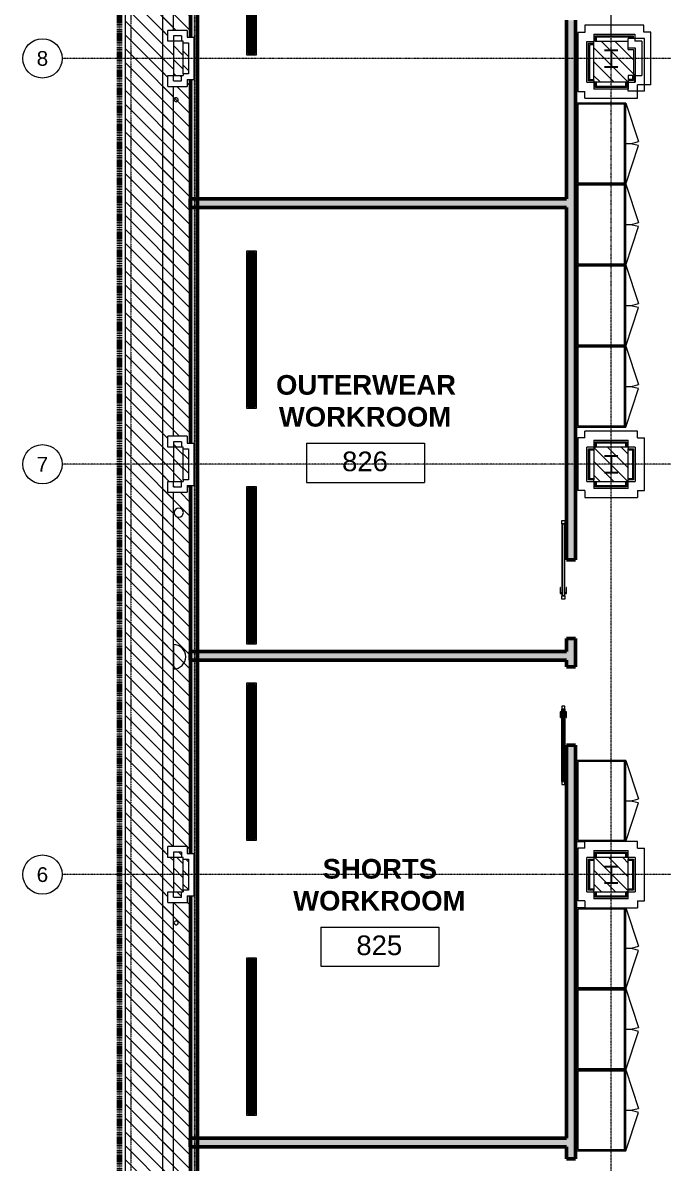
# Model space of a CAD drawing. Header units: inches. Extents: x -956 to 1409, y -1111 to 895.
# Drawn here: x -956 to -565, y -153 to 544 of the extents above; entities that cross this region are included whole.
import ezdxf

# ---------------------------------------------------------------- set-up
doc = ezdxf.new("R2010")
doc.units = ezdxf.units.IN
doc.header["$MEASUREMENT"] = 0
for name, pattern in [('Double Dash 3_8_', [1, 0.375, -0.125, 0.125, -0.125, 0.125, -0.125]), ('Double Dash 3_8__2_', [1, 0.375, -0.125, 0.125, -0.125, 0.125, -0.125]), ('Grid Line 1_4_', [0.4375, 0.25, -0.0625, 0.0625, -0.0625])]:
    doc.linetypes.add(name, pattern=pattern)
for name, color, linetype, lineweight in [('A-AREA-IDEN', 2, 'Continuous', 9), ('A-DETL', 90, 'Continuous', 13), ('A-DOOR', 31, 'Continuous', 13), ('A-GENM', 13, 'Continuous', 9), ('A-WALL', 113, 'Continuous', 13), ('A-WALL-PATT', 111, 'Continuous', 13), ('C-PROP-LINE', 91, 'Double Dash 3_8_', 20), ('I-WALL', 2, 'Continuous', 13), ('M-EQPM', 50, 'Continuous', 13), ('Q-CASE', 31, 'Continuous', 9), ('S-BEAM', 12, 'Continuous', 13), ('S-COLS', 52, 'Continuous', 13), ('S-COLS-SYMB', 171, 'Continuous', 20), ('S-GRID', 1, 'Continuous', 9), ('S-GRID-IDEN', 1, 'Continuous', 9)]:
    doc.layers.add(name, color=color, linetype=linetype, lineweight=lineweight)
doc.styles.add('Arial_1', font='arial.ttf', dxfattribs={"height": 9})
doc.styles.add('Arial_3', font='arial.ttf', dxfattribs={"height": 12})
doc.styles.add('Arial_B', font='arialbd.ttf', dxfattribs={"height": 12})
pattern_1 = [(135, (0, 0), (-4.24264, -4.24264), [])]

# ---------------------------------------------------------------- blocks, each defined once
blk = doc.blocks.new('Decorative-Column - 8th - Standard-3382645-8TH FLOOR TELECOM UNDERFLOOR ROUTING PLAN')
at = {"layer": 'A-GENM'}
h = blk.add_hatch(dxfattribs=at)
h.set_pattern_fill('FP_9', color=53, style=0, pattern_type=2)
h.set_pattern_definition([(135, (596.57, -23.256), (-4.24264, -4.24264), [])])
h.paths.add_polyline_path([(-10.5, -10), (10.5, -10), (10.5, 11), (-10.5, 11), (-10.5, -9)], flags=0)
at = {"layer": 'A-GENM', "color": 53}
for p, q in [((-20.32, 16.57), (-20.32, -15.57)), ((-16.07, 16.57), (-20.32, 16.57)), ((-16.07, 16.57), (-16.07, 20.82)), ((16.07, 20.82), (-16.07, 20.82)), ((-10.5, 15.25), (-10.5, 11)), ((-10.5, 15.25), (10.5, 15.25)), ((-9.5, 14.25), (9.5, 14.25)), ((-9.5, 11), (-9.5, 14.25)), ((9.5, 14.25), (9.5, 11)), ((10.5, 11), (10.5, 15.25)), ((16.07, 16.57), (16.07, 20.82)), ((16.07, 16.57), (20.32, 16.57)), ((20.32, -15.57), (20.32, 16.57)), ((-14.75, -10), (-14.75, 11)), ((-10.5, 11), (-14.75, 11)), ((-13.75, 10), (-10.5, 10)), ((-13.75, -9), (-13.75, 10)), ((-13.09, -8.34), (-13.09, 9.34)), ((-13.09, 9.34), (-10.5, 9.34)), ((-10.5, 11), (-10.5, 10)), ((-10.5, 11), (-9.5, 11)), ((-8.84, 11), (-8.84, 13.59)), ((-8.84, 13.59), (8.84, 13.59)), ((8.84, 13.59), (8.84, 11)), ((10.5, 11), (9.5, 11)), ((10.5, 11), (10.5, 10)), ((14.75, 11), (10.5, 11)), ((10.5, 10), (13.75, 10)), ((10.5, 9.34), (13.09, 9.34)), ((13.09, 9.34), (13.09, -8.34)), ((13.75, 10), (13.75, -9)), ((14.75, 11), (14.75, -10)), ((-14.75, -10), (-10.5, -10)), ((-10.5, -9), (-13.75, -9)), ((-10.5, -8.34), (-13.09, -8.34)), ((-10.5, -10), (-10.5, -9)), ((-10.5, -10), (-10.5, -14.25)), ((-10.5, -10), (-9.5, -10)), ((-9.5, -13.25), (-9.5, -10)), ((9.5, -13.25), (-9.5, -13.25)), ((-8.84, -12.59), (-8.84, -10)), ((8.84, -12.59), (-8.84, -12.59)), ((8.84, -10), (8.84, -12.59)), ((10.5, -10), (9.5, -10)), ((9.5, -10), (9.5, -13.25)), ((13.09, -8.34), (10.5, -8.34)), ((10.5, -10), (10.5, -9)), ((13.75, -9), (10.5, -9)), ((10.5, -10), (14.75, -10)), ((10.5, -14.25), (10.5, -10)), ((-16.07, -15.57), (-20.32, -15.57)), ((-16.07, -15.57), (-16.07, -19.82)), ((-16.07, -19.82), (16.07, -19.82)), ((10.5, -14.25), (-10.5, -14.25)), ((16.07, -15.57), (20.32, -15.57)), ((16.07, -15.57), (16.07, -19.82))]:
    blk.add_line(p, q, dxfattribs=at)
at = {"layer": 'S-COLS', "color": 133, "lineweight": 20}
for p, q in [((-10.5, 10), (-10.5, -9)), ((9.5, 11), (-9.5, 11)), ((10.5, -9), (10.5, 10)), ((-9.5, -10), (9.5, -10))]:
    blk.add_line(p, q, dxfattribs=at)
blk = doc.blocks.new('Decorative-Column - 8th - Standard-V1-8TH FLOOR TELECOM UNDERFLOOR ROUTING PLAN')
at = {"layer": 'A-GENM'}
h = blk.add_hatch(dxfattribs=at)
h.set_pattern_fill('FP_10', color=53, style=0, pattern_type=2)
h.set_pattern_definition([(135, (596.57, -274.006), (-4.24264, -4.24264), [])])
h.paths.add_polyline_path([(-9.5, -10), (10.5, -10), (10.5, 11), (-10.5, 11), (-10.5, -10)], flags=0)
at = {"layer": 'A-GENM', "color": 53}
for p, q in [((-20.32, 16.57), (-20.32, -15.57)), ((-16.07, 16.57), (-20.32, 16.57)), ((-16.07, 16.57), (-16.07, 20.82)), ((16.07, 20.82), (-16.07, 20.82)), ((-10.5, 15.25), (-10.5, 11)), ((-10.5, 15.25), (10.5, 15.25)), ((-9.5, 14.25), (9.5, 14.25)), ((-9.5, 11), (-9.5, 14.25)), ((9.5, 14.25), (9.5, 11)), ((10.5, 11), (10.5, 15.25)), ((16.07, 16.57), (16.07, 20.82)), ((16.07, 16.57), (20.32, 16.57)), ((20.32, -15.57), (20.32, 16.57)), ((-14.75, -10), (-14.75, 11)), ((-10.5, 11), (-14.75, 11)), ((-13.75, 10), (-10.5, 10)), ((-13.75, -9), (-13.75, 10)), ((-13.09, -8.34), (-13.09, 9.34)), ((-13.09, 9.34), (-10.5, 9.34)), ((-10.5, 11), (-10.5, 10)), ((-10.5, 11), (-9.5, 11)), ((-8.84, 11), (-8.84, 13.59)), ((-8.84, 13.59), (8.84, 13.59)), ((8.84, 13.59), (8.84, 11)), ((10.5, 11), (9.5, 11)), ((10.5, 11), (10.5, 10)), ((14.75, 11), (10.5, 11)), ((10.5, 10), (13.75, 10)), ((10.5, 9.34), (13.09, 9.34)), ((13.09, 9.34), (13.09, -8.34)), ((13.75, 10), (13.75, -9)), ((14.75, 11), (14.75, -10)), ((-14.75, -10), (-10.5, -10)), ((-10.5, -9), (-13.75, -9)), ((-10.5, -8.34), (-13.09, -8.34)), ((-10.5, -10), (-10.5, -9)), ((-10.5, -10), (-10.5, -14.25)), ((-10.5, -10), (-9.5, -10)), ((-9.5, -13.25), (-9.5, -10)), ((9.5, -13.25), (-9.5, -13.25)), ((-8.84, -12.59), (-8.84, -10)), ((8.84, -12.59), (-8.84, -12.59)), ((8.84, -10), (8.84, -12.59)), ((10.5, -10), (9.5, -10)), ((9.5, -10), (9.5, -13.25)), ((13.09, -8.34), (10.5, -8.34)), ((10.5, -10), (10.5, -9)), ((13.75, -9), (10.5, -9)), ((10.5, -10), (14.75, -10)), ((10.5, -14.25), (10.5, -10)), ((-16.07, -15.57), (-20.32, -15.57)), ((-16.07, -15.57), (-16.07, -19.82)), ((-16.07, -19.82), (16.07, -19.82)), ((10.5, -14.25), (-10.5, -14.25)), ((16.07, -15.57), (20.32, -15.57)), ((16.07, -15.57), (16.07, -19.82))]:
    blk.add_line(p, q, dxfattribs=at)
at = {"layer": 'S-COLS', "color": 133, "lineweight": 20}
for p, q in [((-10.5, 10), (-10.5, -9)), ((9.5, 11), (-9.5, 11)), ((10.5, -9), (10.5, 10)), ((-9.5, -10), (9.5, -10))]:
    blk.add_line(p, q, dxfattribs=at)
blk = doc.blocks.new('Decorative-Pier - 8th - Standard-5367166-8TH FLOOR TELECOM UNDERFLOOR ROUTING PLAN')
at = {"layer": 'A-GENM'}
h = blk.add_hatch(dxfattribs=at)
h.set_pattern_fill('FP_21', color=53, style=0, pattern_type=2)
h.set_pattern_definition([(45, (-522.506, -867.852), (-4.24264, 4.24264), [])])
h.paths.add_polyline_path([(-10.5, -4), (-10.5, -10), (10.5, -10), (10.5, -4), (-4.36, -4)], flags=0)
at = {"layer": 'A-GENM', "color": 53}
for p, q in [((-17.14, -0.61), (-10.5, -0.61)), ((-17.14, -0.61), (-17.14, -12.39)), ((-13.75, -4), (-13.75, -9)), ((-13.75, -4), (-10.5, -4)), ((-10.5, -0.61), (-10.5, -4)), ((10.5, -4), (10.5, -0.61)), ((10.5, -0.61), (17.14, -0.61)), ((13.75, -4), (10.5, -4)), ((13.75, -9), (13.75, -4)), ((17.14, -12.39), (17.14, -0.61)), ((-12.89, -12.39), (-17.14, -12.39)), ((-13.75, -9), (-10.5, -9)), ((-12.89, -12.39), (-12.89, -16.64)), ((-10.5, -9), (-10.5, -10)), ((-9.5, -10), (-10.5, -10)), ((-9.5, -13.25), (-9.5, -10)), ((9.5, -13.25), (-9.5, -13.25)), ((9.5, -10), (10.5, -10)), ((9.5, -10), (9.5, -13.25)), ((10.5, -10), (10.5, -9)), ((13.75, -9), (10.5, -9)), ((17.14, -12.39), (12.89, -12.39)), ((12.89, -12.39), (12.89, -16.64)), ((-12.89, -16.64), (12.89, -16.64))]:
    blk.add_line(p, q, dxfattribs=at)
at = {"layer": 'S-COLS', "color": 133, "lineweight": 20}
for p, q in [((10.5, -4), (-10.5, -4)), ((-10.5, -4), (-10.5, -9)), ((10.5, -9), (10.5, -4)), ((-9.5, -10), (9.5, -10))]:
    blk.add_line(p, q, dxfattribs=at)
blk = doc.blocks.new('Decorative-Pier - 8th - Standard-V14-8TH FLOOR TELECOM UNDERFLOOR ROUTING PLAN')
at = {"layer": 'A-GENM'}
h = blk.add_hatch(dxfattribs=at)
h.set_pattern_fill('FP_23', color=53, style=0, pattern_type=2)
h.set_pattern_definition([(45, (-274.506, -867.852), (-4.24264, 4.24264), [])])
h.paths.add_polyline_path([(-10.5, -7.25), (-10.5, -10), (10.5, -10), (10.5, -4), (-10.5, -4)], flags=0)
at = {"layer": 'A-GENM', "color": 53}
for p, q in [((-17.14, -0.61), (-10.5, -0.61)), ((-17.14, -0.61), (-17.14, -12.39)), ((-13.75, -4), (-13.75, -9)), ((-13.75, -4), (-10.5, -4)), ((-10.5, -0.61), (-10.5, -4)), ((10.5, -4), (10.5, -0.61)), ((10.5, -0.61), (17.14, -0.61)), ((13.75, -4), (10.5, -4)), ((13.75, -9), (13.75, -4)), ((17.14, -12.39), (17.14, -0.61)), ((-12.89, -12.39), (-17.14, -12.39)), ((-13.75, -9), (-10.5, -9)), ((-12.89, -12.39), (-12.89, -16.64)), ((-10.5, -9), (-10.5, -10)), ((-9.5, -10), (-10.5, -10)), ((-9.5, -13.25), (-9.5, -10)), ((9.5, -13.25), (-9.5, -13.25)), ((9.5, -10), (10.5, -10)), ((9.5, -10), (9.5, -13.25)), ((10.5, -10), (10.5, -9)), ((13.75, -9), (10.5, -9)), ((17.14, -12.39), (12.89, -12.39)), ((12.89, -12.39), (12.89, -16.64)), ((-12.89, -16.64), (12.89, -16.64))]:
    blk.add_line(p, q, dxfattribs=at)
at = {"layer": 'S-COLS', "color": 133, "lineweight": 20}
for p, q in [((10.5, -4), (-10.5, -4)), ((-10.5, -4), (-10.5, -9)), ((10.5, -9), (10.5, -4)), ((-9.5, -10), (9.5, -10))]:
    blk.add_line(p, q, dxfattribs=at)
blk = doc.blocks.new('Decorative-Pier - 8th - Standard-V15-8TH FLOOR TELECOM UNDERFLOOR ROUTING PLAN')
at = {"layer": 'A-GENM'}
h = blk.add_hatch(dxfattribs=at)
h.set_pattern_fill('FP_24', color=53, style=0, pattern_type=2)
h.set_pattern_definition([(45, (-23.756, -867.852), (-4.24264, 4.24264), [])])
h.paths.add_polyline_path([(-10.5, -7.25), (-10.5, -10), (10.5, -10), (10.5, -4), (-10.5, -4)], flags=0)
at = {"layer": 'A-GENM', "color": 53}
for p, q in [((-17.14, -0.61), (-10.5, -0.61)), ((-17.14, -0.61), (-17.14, -12.39)), ((-13.75, -4), (-13.75, -9)), ((-13.75, -4), (-10.5, -4)), ((-10.5, -0.61), (-10.5, -4)), ((10.5, -4), (10.5, -0.61)), ((10.5, -0.61), (17.14, -0.61)), ((13.75, -4), (10.5, -4)), ((13.75, -9), (13.75, -4)), ((17.14, -12.39), (17.14, -0.61)), ((-12.89, -12.39), (-17.14, -12.39)), ((-13.75, -9), (-10.5, -9)), ((-12.89, -12.39), (-12.89, -16.64)), ((-10.5, -9), (-10.5, -10)), ((-9.5, -10), (-10.5, -10)), ((-9.5, -13.25), (-9.5, -10)), ((9.5, -13.25), (-9.5, -13.25)), ((9.5, -10), (10.5, -10)), ((9.5, -10), (9.5, -13.25)), ((10.5, -10), (10.5, -9)), ((13.75, -9), (10.5, -9)), ((17.14, -12.39), (12.89, -12.39)), ((12.89, -12.39), (12.89, -16.64)), ((-12.89, -16.64), (12.89, -16.64))]:
    blk.add_line(p, q, dxfattribs=at)
at = {"layer": 'S-COLS', "color": 133, "lineweight": 20}
for p, q in [((10.5, -4), (-10.5, -4)), ((-10.5, -4), (-10.5, -9)), ((10.5, -9), (10.5, -4)), ((-9.5, -10), (9.5, -10))]:
    blk.add_line(p, q, dxfattribs=at)
blk = doc.blocks.new('Pipe-Column - Steam - insulated-4697277-8TH FLOOR TELECOM UNDERFLOOR ROUTING PLAN')
at = {"layer": 'S-COLS-SYMB', "color": 133}
for start, end in [(360, 180), (180, 360)]:
    blk.add_arc((0, 0), 2.78, start, end, dxfattribs=at)
blk = doc.blocks.new('Pipe-Column - Pipe2STD-4697667-8TH FLOOR TELECOM UNDERFLOOR ROUTING PLAN')
at = {"layer": 'S-COLS-SYMB', "color": 133}
for start, end in [(360, 180), (180, 360)]:
    blk.add_arc((0, 0), 1.19, start, end, dxfattribs=at)
blk = doc.blocks.new('SEMI CIRCLE 8 - SEMI CIRCLE 8-4697725-8TH FLOOR TELECOM UNDERFLOOR ROUTING PLAN')
at = {"layer": 'A-WALL-PATT', "lineweight": 9}
h = blk.add_hatch(dxfattribs=at)
h.set_pattern_fill('FP_1', color=53, style=0, pattern_type=2)
h.set_pattern_definition(pattern_1)
h.paths.add_polyline_path([(-863.85, 149.38), (-862.06, 149.6), (-860.37, 150.24), (-858.88, 151.27), (-857.68, 152.62), (-856.84, 154.22), (-856.41, 155.98), (-856.41, 157.78), (-856.84, 159.54), (-857.68, 161.14), (-858.88, 162.49), (-860.37, 163.52), (-862.06, 164.16), (-863.85, 164.38)], flags=0)
at = {"layer": 'A-WALL', "color": 133, "lineweight": 20}
blk.add_line((-863.85, 164.38), (-863.85, 149.38), dxfattribs=at)
blk.add_arc((-863.85, 156.88), 7.5, 270, 90, dxfattribs=at)
blk = doc.blocks.new('Decorative-Column Corner - 8th - Standard-4720608-8TH FLOOR TELECOM UNDERFLOOR ROUTING PLAN')
at = {"layer": 'A-GENM'}
h = blk.add_hatch(dxfattribs=at)
h.set_pattern_fill('FP_45', color=53, style=0, pattern_type=2)
h.set_pattern_definition([(315, (-596.57, 522.006), (4.24264, 4.24264), [])])
h.paths.add_polyline_path([(9.32, 14), (-10.5, 14), (-10.5, 10), (-13.75, 10), (-13.75, -6), (-10.5, -6), (-10.5, -11), (10.5, -11), (10.5, 14), (9.5, 14)], flags=0)
at = {"layer": 'A-GENM', "color": 53}
for p, q in [((16.07, 23.82), (-16.07, 23.82)), ((-16.07, 23.82), (-16.07, 15.57)), ((16.07, 23.82), (16.07, 19.82)), ((-24.32, 15.57), (-16.07, 15.57)), ((-24.32, 15.57), (-24.32, -16.57)), ((-14.5, 14), (-14.5, 10)), ((-10.5, 14), (-14.5, 14)), ((-10.5, 14), (-10.5, 18.25)), ((-10.5, 18.25), (10.5, 18.25)), ((-9.5, 14), (-10.5, 14)), ((-9.5, 14), (-9.5, 17.25)), ((-9.5, 17.25), (9.5, 17.25)), ((-8.84, 14), (-8.84, 16.59)), ((-8.84, 16.59), (8.84, 16.59)), ((8.84, 16.59), (8.84, 14)), ((9.5, 17.25), (9.5, 14)), ((9.5, 14), (10.5, 14)), ((10.5, 14), (10.5, 18.25)), ((10.5, 13.25), (10.5, 14)), ((14.75, 14), (10.5, 14)), ((14.75, 14), (14.75, -10.75)), ((20.32, 19.82), (16.07, 19.82)), ((20.32, -16.32), (20.32, 19.82)), ((-18.75, -11), (-18.75, 10)), ((-14.5, 10), (-18.75, 10)), ((-14.75, 9), (-14.5, 9)), ((-14.5, 9), (-14.5, 10)), ((10.5, 13.25), (13.75, 13.25)), ((10.5, 12.59), (13.09, 12.59)), ((13.09, 12.59), (13.09, -9.09)), ((13.75, 13.25), (13.75, -9.75)), ((-18.75, -11), (-14.5, -11)), ((-14.5, -15.25), (-14.5, -11)), ((-13.5, -14.25), (-13.5, -12.57)), ((-12.84, -13.59), (-12.84, -12.57)), ((8.84, -13.59), (-12.84, -13.59)), ((8.84, -11), (8.84, -13.59)), ((9.5, -11), (10.5, -11)), ((9.5, -11), (9.5, -14.25)), ((13.09, -9.09), (10.5, -9.09)), ((10.5, -9.75), (10.5, -10.75)), ((13.75, -9.75), (10.5, -9.75)), ((10.5, -15.25), (10.5, -10.75)), ((14.75, -10.75), (10.5, -10.75)), ((-24.32, -16.57), (-20.07, -16.57)), ((-20.07, -16.57), (-20.07, -20.82)), ((-20.07, -20.82), (16.07, -20.82)), ((10.5, -15.25), (-14.5, -15.25)), ((9.5, -14.25), (-13.5, -14.25)), ((16.07, -20.82), (16.07, -16.32)), ((16.07, -16.32), (20.32, -16.32))]:
    blk.add_line(p, q, dxfattribs=at)
at = {"layer": 'S-COLS', "color": 53, "lineweight": 9}
for p, q in [((-20.32, 19.57), (-10.5, 19.57)), ((-20.32, 19.57), (-20.32, -12.57)), ((-14.75, -7), (-14.75, 14)), ((-10.5, 14), (-14.75, 14)), ((-10.5, 19.57), (-10.5, 14)), ((-10.5, 13), (-10.5, 14)), ((-13.75, -6), (-13.75, 13)), ((-13.75, 13), (-10.5, 13)), ((-13.09, 10), (-13.09, 12.34)), ((-13.09, 12.34), (-10.5, 12.34)), ((-10.5, -6), (-13.75, -6)), ((-10.5, -6), (-10.5, -7)), ((-20.32, -12.57), (-10.5, -12.57)), ((-10.5, -7), (-14.75, -7)), ((-10.5, -7), (-10.5, -12.57))]:
    blk.add_line(p, q, dxfattribs=at)
at = {"layer": 'S-COLS', "color": 133, "lineweight": 20}
for p, q in [((-9.5, 14), (9.5, 14)), ((-13.75, 10), (-10.5, 10)), ((-10.5, 10), (-10.5, 13)), ((10.5, 13.25), (10.5, -9.75)), ((9.5, -11), (-10.5, -11))]:
    blk.add_line(p, q, dxfattribs=at)
blk = doc.blocks.new('Generic Model Wood Closet - 8th Floor - 2_-6__ x 4_-1 1_2__-4920180-8TH FLOOR TELECOM UNDERFLOOR ROUTING PLAN')
at = {"layer": 'Q-CASE', "color": 53}
for p, q in [((-24.75, 15), (-1.25, 22.76)), ((24.75, 15), (1.25, 22.76)), ((24.75, 15), (-24.75, 15)), ((-24.75, 15), (-24.75, -15)), ((24, 14.25), (-24, 14.25)), ((-24, 14.25), (-24, -14.25)), ((24, 14.25), (-24, 14.25)), ((-24, 14.25), (-24, -14.25)), ((24, -14.25), (24, 14.25)), ((24, -14.25), (24, 14.25)), ((24.75, -15), (24.75, 15)), ((-24.75, -15), (24.75, -15)), ((-24, -14.25), (24, -14.25)), ((-24, -14.25), (24, -14.25))]:
    blk.add_line(p, q, dxfattribs=at)
at = {"layer": 'Q-CASE', "color": 133, "lineweight": 20}
for p, q in [((0, 15), (-24.75, 15)), ((-24.75, 15), (-24.75, 14.25)), ((-24.75, 14.25), (-24, 14.25)), ((-24.75, 14.25), (-24.75, -15)), ((-24, 14.25), (-24.75, 14.25)), ((24.75, 15), (0, 15)), ((0, 15), (0, 14.25)), ((0, 14.25), (0, 15)), ((24, 14.25), (24.75, 14.25)), ((24.75, 14.25), (24, 14.25)), ((24.75, 14.25), (24.75, 15)), ((24.75, -15), (24.75, 14.25)), ((-24.75, -15), (24.75, -15))]:
    blk.add_line(p, q, dxfattribs=at)
at = {"layer": 'Q-CASE', "color": 53}
for centre, start, end in [((-24.75, 15), 360, 18.27483), ((24.75, 15), 161.72517, 180)]:
    blk.add_arc(centre, 24.75, start, end, dxfattribs=at)
blk = doc.blocks.new('Generic Model Wood Closet - 8th Floor - 2_-6__ x 4_-1 1_2__-V93-8TH FLOOR TELECOM UNDERFLOOR ROUTING PLAN')
at = {"layer": 'Q-CASE', "color": 53}
for p, q in [((-24.75, 15), (-1.25, 22.76)), ((24.75, 15), (1.25, 22.76)), ((24.75, 15), (-24.75, 15)), ((24, 14.25), (-24, 14.25)), ((-24, 14.25), (-24, -14.25)), ((24, 14.25), (-24, 14.25)), ((-24, 14.25), (-24, -14.25)), ((24, -14.25), (24, 14.25)), ((24, -14.25), (24, 14.25)), ((24.75, -15), (24.75, 15)), ((-24.75, -10), (-24.75, -15)), ((-24.75, -15), (24.75, -15)), ((-24, -14.25), (24, -14.25)), ((-24, -14.25), (24, -14.25))]:
    blk.add_line(p, q, dxfattribs=at)
at = {"layer": 'Q-CASE', "color": 133, "lineweight": 20}
for p, q in [((0, 15), (-24.75, 15)), ((-24.75, 14.25), (-24, 14.25)), ((-24, 14.25), (-24.75, 14.25)), ((24.75, 15), (0, 15)), ((0, 15), (0, 14.25)), ((0, 14.25), (0, 15)), ((24, 14.25), (24.75, 14.25)), ((24.75, 14.25), (24, 14.25)), ((24.75, 14.25), (24.75, 15)), ((24.75, -15), (24.75, 14.25)), ((-24.75, -10), (-24.75, -15)), ((-24.75, -15), (24.75, -15))]:
    blk.add_line(p, q, dxfattribs=at)
at = {"layer": 'Q-CASE', "color": 53}
for centre, start, end in [((-24.75, 15), 360, 18.27483), ((24.75, 15), 161.72517, 180)]:
    blk.add_arc(centre, 24.75, start, end, dxfattribs=at)
blk = doc.blocks.new('Generic Model Wood Closet - 8th Floor - 2_-6__ x 4_-1 1_2__-V115-8TH FLOOR TELECOM UNDERFLOOR ROUTING PLAN')
at = {"layer": 'Q-CASE', "color": 53}
for p, q in [((-24.75, 15), (-1.25, 22.76)), ((24.75, 15), (1.25, 22.76)), ((24.75, 15), (-24.75, 15)), ((-24.75, 15), (-24.75, -15)), ((24, 14.25), (-24, 14.25)), ((-24, 14.25), (-24, -14.25)), ((24, 14.25), (-24, 14.25)), ((-24, 14.25), (-24, -14.25)), ((24, -14.25), (24, 14.25)), ((24, -14.25), (24, 14.25)), ((24.75, -15), (24.75, -10)), ((-24.75, -15), (24.75, -15)), ((-24, -14.25), (24, -14.25)), ((-24, -14.25), (24, -14.25))]:
    blk.add_line(p, q, dxfattribs=at)
at = {"layer": 'Q-CASE', "color": 133, "lineweight": 20}
for p, q in [((0, 15), (-24.75, 15)), ((-24.75, 15), (-24.75, 14.25)), ((-24.75, 14.25), (-24, 14.25)), ((-24.75, 14.25), (-24.75, -15)), ((-24, 14.25), (-24.75, 14.25)), ((24.75, 15), (0, 15)), ((0, 15), (0, 14.25)), ((0, 14.25), (0, 15)), ((24, 14.25), (24.75, 14.25)), ((24.75, 14.25), (24, 14.25)), ((24.75, -15), (24.75, -10)), ((-24.75, -15), (24.75, -15))]:
    blk.add_line(p, q, dxfattribs=at)
at = {"layer": 'Q-CASE', "color": 53}
for centre, start, end in [((-24.75, 15), 360, 18.27483), ((24.75, 15), 161.72517, 180)]:
    blk.add_arc(centre, 24.75, start, end, dxfattribs=at)
blk = doc.blocks.new('Sliding-Warehouse - 4_ x 8_-4532487-8TH FLOOR TELECOM UNDERFLOOR ROUTING PLAN')
at = {"layer": 'A-DOOR', "color": 133, "lineweight": 20}
for p, q in [((-46, 10.6875), (-48, 10.6875)), ((-48, 10.6875), (-48, 8.6875)), ((-48, 8.6875), (-46, 8.6875)), ((-46, 8.6875), (-46, 10.6875)), ((0, 10.6875), (-2, 10.6875)), ((-2, 10.6875), (-2, 8.6875)), ((-2, 8.6875), (0, 8.6875)), ((0, 8.6875), (0, 10.6875))]:
    blk.add_line(p, q, dxfattribs=at)
at = {"layer": 'A-DOOR', "color": 53, "lineweight": 9}
for p, q in [((-46, 10.6875), (-2, 10.6875)), ((-2, 8.6875), (-46, 8.6875))]:
    blk.add_line(p, q, dxfattribs=at)
at = {"layer": 'A-DOOR', "color": 253}
for p, q in [((-2, 10.1875), (-46, 10.1875)), ((-46, 10.1875), (-46, 9.1875)), ((-46, 9.1875), (-2, 9.1875)), ((-3.5, 11.6875), (-7, 11.6875)), ((-7, 11.6875), (-7, 11.4375)), ((-7, 11.4375), (-3.75, 11.4375)), ((-3.75, 7.9375), (-7, 7.9375)), ((-7, 7.9375), (-7, 7.6875)), ((-7, 7.6875), (-3.5, 7.6875)), ((-3.75, 11.4375), (-3.75, 10.6875)), ((-3.75, 8.6875), (-3.75, 7.9375)), ((-3.5, 10.6875), (-3.5, 11.6875)), ((-3.5, 7.6875), (-3.5, 8.6875)), ((-2, 9.1875), (-2, 10.1875))]:
    blk.add_line(p, q, dxfattribs=at)
blk = doc.blocks.new('Sliding-Warehouse - 4_ x 8_-4532486-8TH FLOOR TELECOM UNDERFLOOR ROUTING PLAN')
at = {"layer": 'A-DOOR', "color": 133, "lineweight": 20}
for p, q in [((-48, -8.6875), (-46, -8.6875)), ((-48, -10.6875), (-48, -8.6875)), ((-46, -10.6875), (-48, -10.6875)), ((-46, -8.6875), (-46, -10.6875)), ((-2, -8.6875), (0, -8.6875)), ((-2, -10.6875), (-2, -8.6875)), ((0, -10.6875), (-2, -10.6875)), ((0, -8.6875), (0, -10.6875))]:
    blk.add_line(p, q, dxfattribs=at)
at = {"layer": 'A-DOOR', "color": 53, "lineweight": 9}
for p, q in [((-2, -8.6875), (-46, -8.6875)), ((-46, -10.6875), (-2, -10.6875))]:
    blk.add_line(p, q, dxfattribs=at)
at = {"layer": 'A-DOOR', "color": 253}
for p, q in [((-46, -9.1875), (-2, -9.1875)), ((-46, -10.1875), (-46, -9.1875)), ((-2, -10.1875), (-46, -10.1875)), ((-3.5, -7.6875), (-7, -7.6875)), ((-7, -7.6875), (-7, -7.9375)), ((-7, -7.9375), (-3.75, -7.9375)), ((-3.75, -11.4375), (-7, -11.4375)), ((-7, -11.4375), (-7, -11.6875)), ((-7, -11.6875), (-3.5, -11.6875)), ((-3.75, -7.9375), (-3.75, -8.6875)), ((-3.75, -10.6875), (-3.75, -11.4375)), ((-3.5, -8.6875), (-3.5, -7.6875)), ((-3.5, -11.6875), (-3.5, -10.6875)), ((-2, -9.1875), (-2, -10.1875))]:
    blk.add_line(p, q, dxfattribs=at)
blk = doc.blocks.new('Supply Register-Floor - 6_ x 96_-5651195-8TH FLOOR TELECOM UNDERFLOOR ROUTING PLAN')
at = {"layer": 'M-EQPM', "color": 53, "lineweight": 9}
for p, q in [((7, 3.5), (-89, 3.5)), ((-89, 3.5), (-89, -2.5)), ((6.25, 2.75), (-88.25, 2.75)), ((-88.25, 2.75), (-88.25, -1.75)), ((-88.25, 2.11), (6.25, 2.11)), ((-88.25, 1.46), (6.25, 1.46)), ((-88.25, 0.82), (6.25, 0.82)), ((-88.25, 0.18), (6.25, 0.18)), ((6.25, -1.75), (6.25, 2.75)), ((7, -2.5), (7, 3.5)), ((-89, -2.5), (7, -2.5)), ((-88.25, -0.46), (6.25, -0.46)), ((6.25, -1.11), (-88.25, -1.11)), ((-88.25, -1.75), (6.25, -1.75))]:
    blk.add_line(p, q, dxfattribs=at)
blk = doc.blocks.new('Family - ___-850868-8TH FLOOR TELECOM UNDERFLOOR ROUTING PLAN')
at = {"layer": 'C-PROP-LINE', "color": 133, "linetype": 'Double Dash 3_8__2_'}
blk.add_line((-889.89, 840.01), (-889.89, -554.08), dxfattribs=at)
blk = doc.blocks.new('Grid - Grid Head - Circle-20770-8TH FLOOR TELECOM UNDERFLOOR ROUTING PLAN')
at = {"layer": 'S-GRID-IDEN', "color": 53}
blk.add_circle((0, 0), 0.125, dxfattribs=at)
blk = doc.blocks.new('18433_1 - AEO NY - CENTRAL_rvt-1-8TH FLOOR TELECOM UNDERFLOOR ROUTING PLAN')
at = {"layer": 'A-WALL-PATT', "lineweight": 9}
h = blk.add_hatch(dxfattribs=at)
h.set_pattern_fill('FP_1', color=53, style=0, pattern_type=2)
h.set_pattern_definition(pattern_1)
h.paths.add_polyline_path([(-863.85, -239.74), (-863.85, -242.99), (-858.85, -242.99), (-858.85, -239.74), (-862.28, -239.74)], flags=0)
h.paths.add_polyline_path([(-863.85, -218.74), (-858.85, -218.74), (-858.85, -215.49), (-863.85, -215.49)], flags=0)
h.paths.add_polyline_path([(-863.85, 13.26), (-863.85, 10.01), (-858.85, 10.01), (-858.85, 13.26), (-862.1, 13.26)], flags=0)
h.paths.add_polyline_path([(-863.85, 34.26), (-858.85, 34.26), (-858.85, 37.51), (-863.85, 37.51)], flags=0)
h.paths.add_polyline_path([(-863.85, 264.01), (-863.85, 260.76), (-858.85, 260.76), (-858.85, 264.01), (-862.1, 264.01)], flags=0)
h.paths.add_polyline_path([(-863.85, 285.01), (-858.85, 285.01), (-858.85, 288.26), (-863.85, 288.25)], flags=0)
h.paths.add_polyline_path([(-863.85, 512.01), (-863.85, 508.76), (-858.85, 508.76), (-858.85, 512.01), (-862.1, 512.01)], flags=0)
h.paths.add_polyline_path([(-863.85, 533.01), (-858.85, 533.01), (-858.85, 536.26), (-863.85, 536.26)], flags=0)
h.paths.add_polyline_path([(-853.35, -546.12), (-853.36, -242.14), (-855.46, -242.14), (-855.46, -246.39), (-867.24, -246.39), (-867.24, -239.74), (-863.85, -239.74), (-863.85, -218.74), (-867.24, -218.74), (-867.24, -212.1), (-855.46, -212.1), (-855.46, -216.35), (-853.35, -216.35), (-853.36, 10.86), (-855.46, 10.86), (-855.46, 6.61), (-867.24, 6.61), (-867.24, 13.26), (-863.85, 13.26), (-863.85, 34.26), (-867.24, 34.26), (-867.24, 40.9), (-855.46, 40.9), (-855.46, 36.65), (-853.35, 36.65), (-853.37, 261.61), (-855.46, 261.61), (-855.46, 257.36), (-867.24, 257.36), (-867.24, 264.01), (-863.85, 264.01), (-863.85, 285.01), (-867.24, 285.01), (-867.24, 291.65), (-855.46, 291.65), (-855.46, 287.4), (-853.35, 287.4), (-853.38, 509.61), (-855.46, 509.61), (-855.46, 505.36), (-867.24, 505.36), (-867.24, 512.01), (-863.85, 512.01), (-863.85, 533.01), (-867.24, 533.01), (-867.24, 539.65), (-855.46, 539.65), (-855.46, 535.4), (-853.35, 535.4), (-853.38, 794.24), (-878.72, 794.24), (-878.72, 797.38), (-893.35, 797.38), (-893.35, -546.12), (-879.85, -546.12)], flags=0)
h.paths.add_polyline_path([(-857.85, -238.74), (-854.6, -238.74), (-854.6, -219.74), (-857.85, -219.74), (-857.85, -235.49)], flags=0)
h.paths.add_polyline_path([(-854.6, 14.26), (-854.6, 33.26), (-857.85, 33.26), (-857.85, 14.26), (-855.46, 14.26)], flags=0)
h.paths.add_polyline_path([(-857.85, 265.01), (-854.6, 265.01), (-854.6, 284.01), (-857.85, 284.01), (-857.85, 268.26)], flags=0)
h.paths.add_polyline_path([(-855.46, 513.01), (-854.6, 513.01), (-854.6, 532.01), (-857.85, 532.01), (-857.85, 513.01)], flags=0)
h = blk.add_hatch(dxfattribs=at)
h.set_pattern_fill('FP_1', color=53, style=0, pattern_type=2)
h.set_pattern_definition(pattern_1)
h.paths.add_polyline_path([(-870.6, -505.87), (-863.85, -505.87), (-863.85, -246.39), (-867.24, -246.39), (-867.24, -239.74), (-863.85, -239.74), (-863.85, -218.74), (-867.24, -218.74), (-867.24, -212.1), (-863.85, -212.1), (-863.85, 6.61), (-867.24, 6.61), (-867.24, 13.26), (-863.85, 13.26), (-863.85, 34.26), (-867.24, 34.26), (-867.24, 40.9), (-863.85, 40.9), (-863.85, 257.36), (-867.24, 257.36), (-867.24, 264.01), (-863.85, 264.01), (-863.85, 285.01), (-867.24, 285.01), (-867.24, 291.65), (-863.85, 291.65), (-863.85, 505.36), (-867.24, 505.36), (-867.24, 512.01), (-863.85, 512.01), (-863.85, 533.01), (-867.24, 533.01), (-867.24, 539.65), (-863.85, 539.65), (-863.85, 794.24), (-870.6, 794.24), (-870.6, -449.84)], flags=0)
h.paths.add_polyline_path([(-870.6, 797.63), (-863.85, 797.63), (-863.85, 799.88), (-870.6, 799.88)], flags=0)
at = {"layer": 'A-WALL-PATT'}
for points in [[(-849.13, -229.62), (-849.13, 797.38), (-852.94, 797.38), (-852.94, 794.24), (-853.38, 794.24), (-853.36, 535.4), (-851.21, 535.4), (-851.21, 509.61), (-853.38, 509.61), (-853.37, 287.4), (-851.21, 287.4), (-851.21, 261.61), (-853.38, 261.61), (-853.38, 36.65), (-851.21, 36.65), (-851.21, 10.86), (-853.38, 10.86), (-853.38, -216.35), (-851.21, -216.35), (-851.21, -229.62)], [(-623.76, 431.38), (-623.76, 436.76), (-853.73, 436.76), (-853.73, 431.38), (-661.14, 431.38)], [(-623.76, 154.76), (-623.76, 160.13), (-853.73, 160.13), (-853.73, 154.76), (-749.53, 154.76)], [(-623.76, -142.62), (-623.76, -137.24), (-853.73, -137.24), (-853.73, -142.62), (-749.53, -142.62)]]:
    blk.add_hatch(color=253, dxfattribs=at).paths.add_polyline_path(points, flags=0)
at = {"layer": 'A-WALL-PATT', "lineweight": 5}
h = blk.add_hatch(color=9, dxfattribs=at)
h.paths.add_polyline_path([(-623.76, -218.74), (-618.39, -218.74), (-618.39, -197.83), (-623.76, -197.83), (-623.76, -207.84)], flags=0)
h.paths.add_polyline_path([(-623.76, -149.83), (-618.39, -149.83), (-618.39, 102.76), (-623.76, 102.76), (-623.76, -142.62)], flags=0)
h.paths.add_polyline_path([(-623.76, 150.76), (-618.39, 150.76), (-618.39, 168.13), (-623.76, 168.13), (-623.76, 154.76)], flags=0)
h.paths.add_polyline_path([(-623.76, 216.13), (-618.39, 216.13), (-618.39, 545.82), (-623.76, 545.82), (-623.76, 227.75)], flags=0)
h.paths.add_polyline_path([(-618.39, 593.82), (-618.39, 800.76), (-623.76, 800.76), (-623.76, 593.82)], flags=0)
at = {"layer": 'A-WALL', "color": 133, "lineweight": 20}
for p, q in [((-893.35, 797.38), (-893.35, -546.12)), ((-870.6, 794.24), (-870.6, -505.87)), ((-863.85, 539.65), (-863.85, 794.24)), ((-853.35, 535.4), (-853.35, 794.24)), ((-853.35, 287.4), (-853.35, 509.61)), ((-863.85, 291.65), (-863.85, 505.36)), ((-853.35, 36.65), (-853.35, 261.61)), ((-863.85, 40.9), (-863.85, 257.36)), ((-853.35, -216.35), (-853.35, 10.86)), ((-863.85, -212.1), (-863.85, 6.61))]:
    blk.add_line(p, q, dxfattribs=at)
at = {"layer": 'I-WALL', "color": 213, "lineweight": 50}
for p, q in [((-849.13, -229.62), (-849.13, 797.38)), ((-853.38, 794.24), (-853.38, 535.4)), ((-623.76, 545.82), (-623.76, 436.76)), ((-618.39, 216.13), (-618.39, 545.82)), ((-853.38, 509.61), (-853.38, 287.4)), ((-623.76, 436.76), (-853.73, 436.76)), ((-853.73, 436.76), (-853.73, 431.38)), ((-853.73, 431.38), (-623.76, 431.38)), ((-623.76, 431.38), (-623.76, 216.13)), ((-853.38, 261.61), (-853.38, 36.65)), ((-623.76, 216.13), (-618.39, 216.13)), ((-623.76, 168.13), (-623.76, 160.13)), ((-618.39, 168.13), (-623.76, 168.13)), ((-618.39, 150.76), (-618.39, 168.13)), ((-623.76, 160.13), (-853.73, 160.13)), ((-853.73, 160.13), (-853.73, 154.76)), ((-853.73, 154.76), (-623.76, 154.76)), ((-623.76, 154.76), (-623.76, 150.76)), ((-623.76, 150.76), (-618.39, 150.76)), ((-623.76, 102.76), (-623.76, -137.24)), ((-618.39, 102.76), (-623.76, 102.76)), ((-618.39, -149.83), (-618.39, 102.76)), ((-853.38, 10.86), (-853.38, -216.35)), ((-623.76, -137.24), (-853.73, -137.24)), ((-853.73, -137.24), (-853.73, -142.62)), ((-853.73, -142.62), (-623.76, -142.62)), ((-623.76, -142.62), (-623.76, -149.83)), ((-623.76, -149.83), (-618.39, -149.83))]:
    blk.add_line(p, q, dxfattribs=at)
at = {"layer": 'S-GRID', "linetype": 'Grid Line 1_4_'}
for p, q in [((-850.85, -529.37), (-850.85, 870.85)), ((-596.57, -581.24), (-596.57, 870.85)), ((965.79, 522.51), (-931.82, 522.51)), ((965.79, 274.51), (-931.82, 274.51)), ((965.79, 23.76), (-931.82, 23.76))]:
    blk.add_line(p, q, dxfattribs=at)
at = {"color": 133, "linetype": 'Double Dash 3_8__2_', "lineweight": 20}
blk.add_blockref('Family - ___-850868-8TH FLOOR TELECOM UNDERFLOOR ROUTING PLAN', (0, 0), dxfattribs=at)
at = {"color": 53, "lineweight": 9}
for name, p, rotation in [('Supply Register-Floor - 6_ x 96_-5651195-8TH FLOOR TELECOM UNDERFLOOR ROUTING PLAN', (-815.63, 613.76), 89.99999999999984), ('Decorative-Pier - 8th - Standard-5367166-8TH FLOOR TELECOM UNDERFLOOR ROUTING PLAN', (-867.85, 522.51), 89.99999999999984), ('Decorative-Column Corner - 8th - Standard-4720608-8TH FLOOR TELECOM UNDERFLOOR ROUTING PLAN', (-596.57, 522.01), 180), ('Generic Model Wood Closet - 8th Floor - 2_-6__ x 4_-1 1_2__-4920180-8TH FLOOR TELECOM UNDERFLOOR ROUTING PLAN', (-602.64, 470.48), 269.9999999999993), ('Generic Model Wood Closet - 8th Floor - 2_-6__ x 4_-1 1_2__-4920180-8TH FLOOR TELECOM UNDERFLOOR ROUTING PLAN', (-602.64, 420.98), 269.9999999999993), ('Supply Register-Floor - 6_ x 96_-5651195-8TH FLOOR TELECOM UNDERFLOOR ROUTING PLAN', (-815.63, 397.76), 89.99999999999984), ('Generic Model Wood Closet - 8th Floor - 2_-6__ x 4_-1 1_2__-4920180-8TH FLOOR TELECOM UNDERFLOOR ROUTING PLAN', (-602.64, 371.48), 269.9999999999993), ('Generic Model Wood Closet - 8th Floor - 2_-6__ x 4_-1 1_2__-4920180-8TH FLOOR TELECOM UNDERFLOOR ROUTING PLAN', (-602.64, 321.98), 269.9999999999993), ('Decorative-Pier - 8th - Standard-V14-8TH FLOOR TELECOM UNDERFLOOR ROUTING PLAN', (-867.85, 274.51), 89.99999999999984), ('Supply Register-Floor - 6_ x 96_-5651195-8TH FLOOR TELECOM UNDERFLOOR ROUTING PLAN', (-815.63, 253.76), 89.99999999999984), ('Sliding-Warehouse - 4_ x 8_-4532486-8TH FLOOR TELECOM UNDERFLOOR ROUTING PLAN', (-616.07, 192.13), 269.9999999999999), ('Supply Register-Floor - 6_ x 96_-5651195-8TH FLOOR TELECOM UNDERFLOOR ROUTING PLAN', (-815.63, 133.76), 89.99999999999984), ('Sliding-Warehouse - 4_ x 8_-4532487-8TH FLOOR TELECOM UNDERFLOOR ROUTING PLAN', (-616.07, 126.76), 89.99999999999991), ('Generic Model Wood Closet - 8th Floor - 2_-6__ x 4_-1 1_2__-V115-8TH FLOOR TELECOM UNDERFLOOR ROUTING PLAN', (-602.64, 68.82), 269.9999999999993), ('Decorative-Pier - 8th - Standard-V15-8TH FLOOR TELECOM UNDERFLOOR ROUTING PLAN', (-867.85, 23.76), 89.99999999999984), ('Generic Model Wood Closet - 8th Floor - 2_-6__ x 4_-1 1_2__-V93-8TH FLOOR TELECOM UNDERFLOOR ROUTING PLAN', (-602.64, -21.31), 269.9999999999993), ('Supply Register-Floor - 6_ x 96_-5651195-8TH FLOOR TELECOM UNDERFLOOR ROUTING PLAN', (-815.63, -34.24), 89.99999999999984), ('Generic Model Wood Closet - 8th Floor - 2_-6__ x 4_-1 1_2__-4920180-8TH FLOOR TELECOM UNDERFLOOR ROUTING PLAN', (-602.64, -70.81), 269.9999999999993), ('Generic Model Wood Closet - 8th Floor - 2_-6__ x 4_-1 1_2__-4920180-8TH FLOOR TELECOM UNDERFLOOR ROUTING PLAN', (-602.64, -120.31), 269.9999999999993)]:
    blk.add_blockref(name, p, dxfattribs=dict(at, rotation=rotation))
at = {"color": 9, "lineweight": 5, "xscale": 95.99999999999994, "yscale": 95.99999999999994, "zscale": 95.99999999999994, "rotation": 89.99999999999982}
for p in [(-943.82, 522.51), (-943.82, 274.51), (-943.82, 23.76)]:
    blk.add_blockref('Grid - Grid Head - Circle-20770-8TH FLOOR TELECOM UNDERFLOOR ROUTING PLAN', p, dxfattribs=at)
at = {"color": 53, "lineweight": 9}
for name, p in [('Pipe-Column - Pipe2STD-4697667-8TH FLOOR TELECOM UNDERFLOOR ROUTING PLAN', (-862.14, 497.23)), ('Decorative-Column - 8th - Standard-V1-8TH FLOOR TELECOM UNDERFLOOR ROUTING PLAN', (-596.57, 274.01)), ('Pipe-Column - Steam - insulated-4697277-8TH FLOOR TELECOM UNDERFLOOR ROUTING PLAN', (-860.58, 244.99)), ('SEMI CIRCLE 8 - SEMI CIRCLE 8-4697725-8TH FLOOR TELECOM UNDERFLOOR ROUTING PLAN', (0, 0)), ('Decorative-Column - 8th - Standard-3382645-8TH FLOOR TELECOM UNDERFLOOR ROUTING PLAN', (-596.57, 23.26)), ('Pipe-Column - Pipe2STD-4697667-8TH FLOOR TELECOM UNDERFLOOR ROUTING PLAN', (-862.14, -5.77))]:
    blk.add_blockref(name, p, dxfattribs=at)
at = {"layer": 'S-GRID-IDEN', "char_height": 9, "width": 8.484, "attachment_point": 1, "style": 'Arial_1'}
for s, insert in [('8', (-947.35, 527.01)), ('7', (-947.35, 279.01)), ('6', (-947.35, 28.26))]:
    blk.add_mtext(s, dxfattribs=dict(at, insert=insert))
blk = doc.blocks.new('W-Wide Flange-Column - W10X49-835080-8TH FLOOR TELECOM UNDERFLOOR ROUTING PLAN')
at = {"layer": 'S-COLS-SYMB', "color": 63, "lineweight": 25}
for p, q in [((-4.01, 5.05), (4.01, 5.05)), ((0, 5.05), (0, -5.05)), ((-4.01, -5.05), (4.01, -5.05))]:
    blk.add_line(p, q, dxfattribs=at)
blk = doc.blocks.new('5649_structural model_2019_rvt-1-8TH FLOOR TELECOM UNDERFLOOR ROUTING PLAN')
at = {"layer": 'S-BEAM', "color": 123}
blk.add_line((-596.57, 536.56), (-596.57, 777.4), dxfattribs=at)
at = {"color": 123, "lineweight": 13}
for p in [(-596.57, 522.51), (-596.57, 274.51), (-596.57, 23.76)]:
    blk.add_blockref('W-Wide Flange-Column - W10X49-835080-8TH FLOOR TELECOM UNDERFLOOR ROUTING PLAN', p, dxfattribs=at)
blk = doc.blocks.new('Room Tag - Room Tag-84095-8TH FLOOR TELECOM UNDERFLOOR ROUTING PLAN')
at = {"layer": 'A-AREA-IDEN'}
for p, q in [((-0.375, -0.0625), (-0.375, -0.3125)), ((-0.375, -0.0625), (0.375, -0.0625)), ((0.375, -0.0625), (0.375, -0.3125)), ((-0.375, -0.3125), (0.375, -0.3125))]:
    blk.add_line(p, q, dxfattribs=at)

msp = doc.modelspace()

# ---------------------------------------------------------------- block references
at = {"lineweight": 5}
msp.add_blockref('18433_1 - AEO NY - CENTRAL_rvt-1-8TH FLOOR TELECOM UNDERFLOOR ROUTING PLAN', (0, 0), dxfattribs=at)

# ---------------------------------------------------------------- next in the draw order: linework, layer by layer
at = {"layer": 'A-DETL', "linetype": 'Double Dash 3_8_', "lineweight": 140}
msp.add_line((-896.85, 843.38), (-896.85, -555.62), dxfattribs=at)

# ---------------------------------------------------------------- next in the draw order: block references
at = {"lineweight": 5}
msp.add_blockref('5649_structural model_2019_rvt-1-8TH FLOOR TELECOM UNDERFLOOR ROUTING PLAN', (0, 0), dxfattribs=at)
at = {"layer": 'A-AREA-IDEN', "xscale": 95.99999999999994, "yscale": 95.99999999999994, "zscale": 95.99999999999994}
for p in [(-746.57, 293.44), (-737.87, -2.25)]:
    msp.add_blockref('Room Tag - Room Tag-84095-8TH FLOOR TELECOM UNDERFLOOR ROUTING PLAN', p, dxfattribs=at)

# ---------------------------------------------------------------- next in the draw order: texts
at = {"layer": 'A-AREA-IDEN', "char_height": 12, "attachment_point": 1}
for s, insert, width, style in [('OUTERWEAR', (-801.19, 329.02), 132.108, 'Arial_B'), ('WORKROOM', (-799.44, 309.52), 127.866, 'Arial_B'), ('826', (-760.85, 282.27), 33.633, 'Arial_3'), ('SHORTS', (-772.73, 33.32), 84.234, 'Arial_B'), ('WORKROOM', (-790.73, 13.82), 127.866, 'Arial_B'), ('825', (-752.14, -13.43), 33.633, 'Arial_3')]:
    msp.add_mtext(s, dxfattribs=dict(at, insert=insert, width=width, style=style))

doc.saveas('drawing.dxf')
